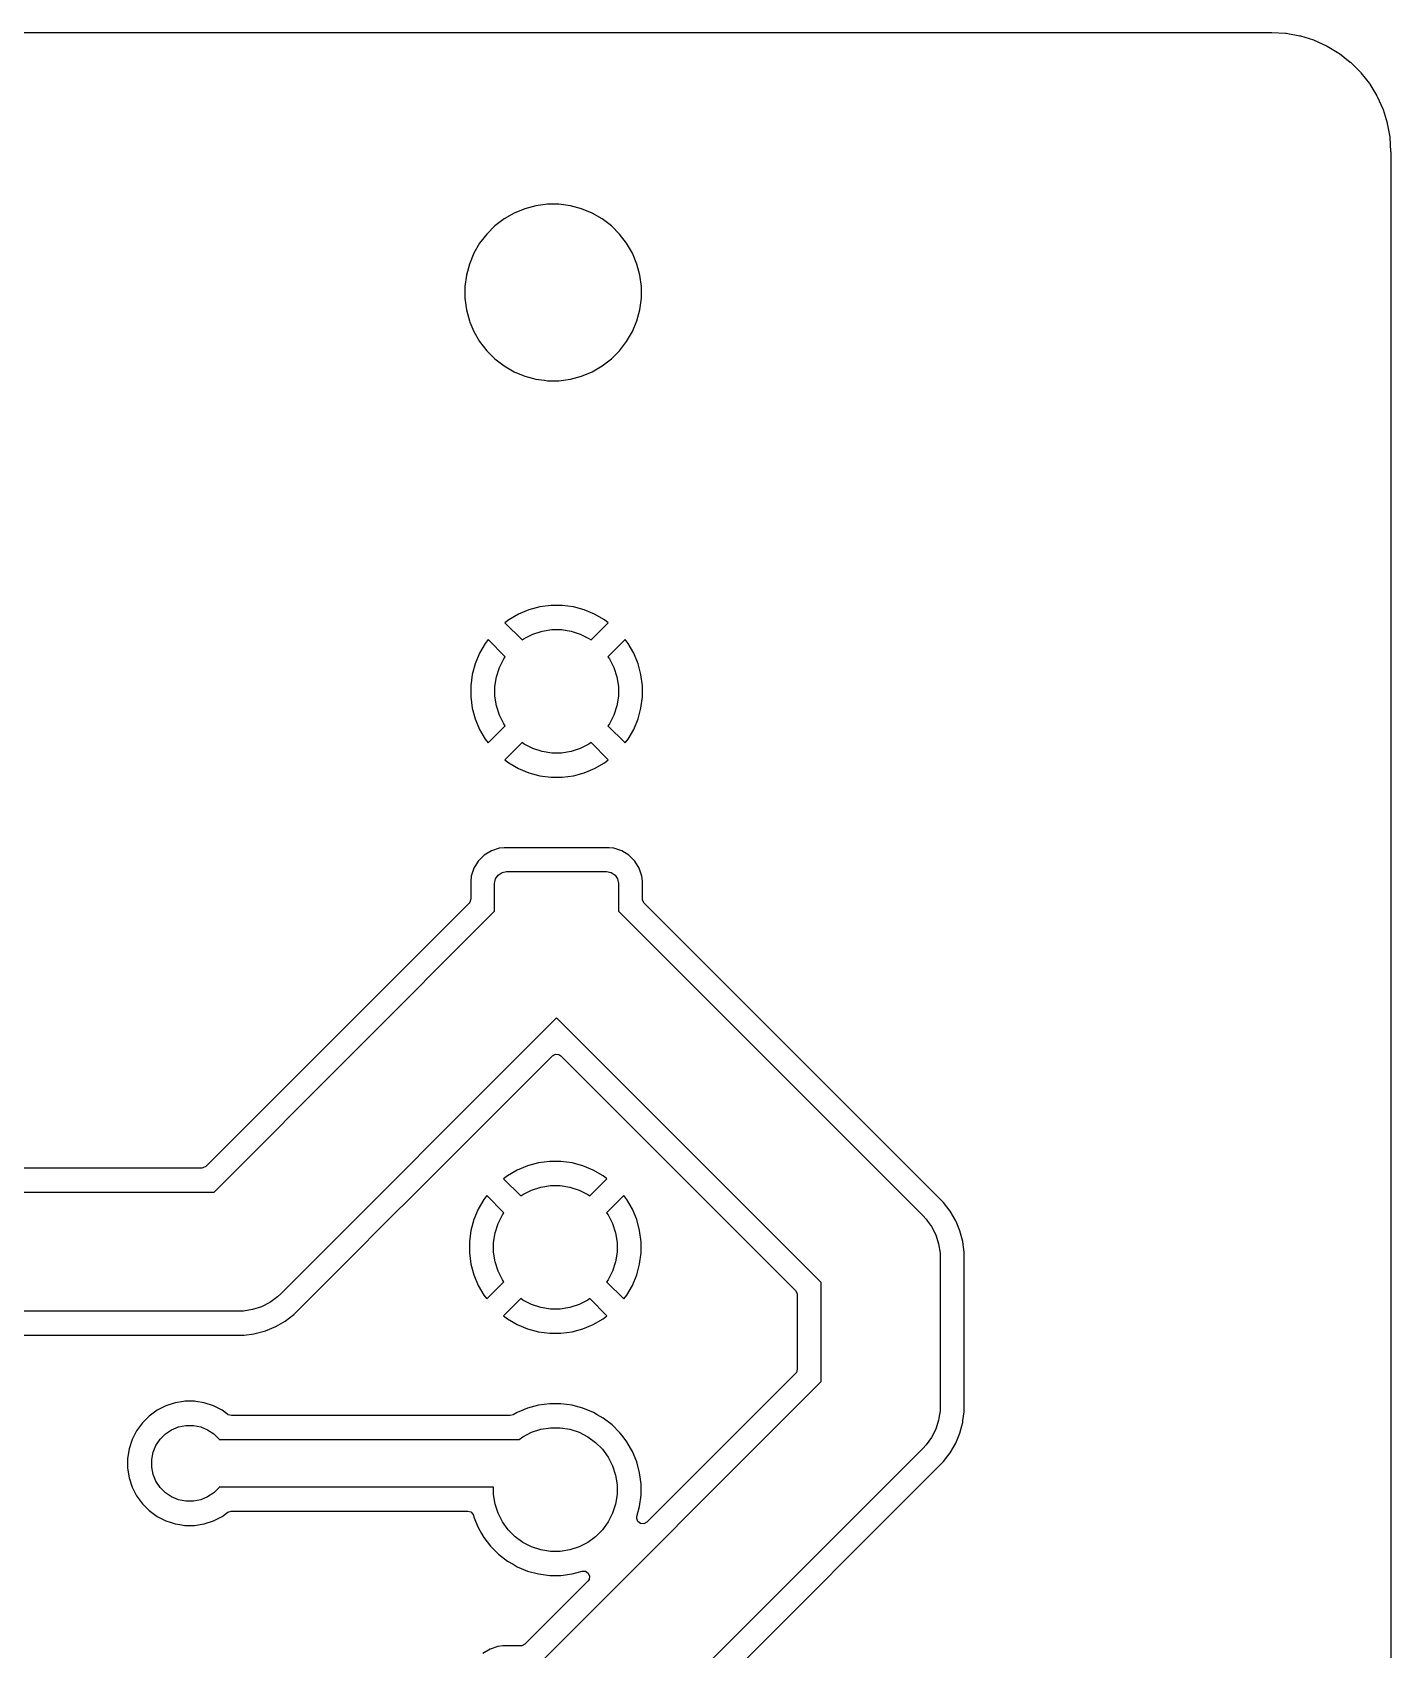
# Model space of a CAD drawing. Header units: millimetres. Extents: x 63.3 to 120.2, y -110.5 to -22.5.
# Drawn here: x 91.75 to 120.25, y -56.43 to -22.51 of the extents above; entities that cross this region are included whole.
import ezdxf

# ---------------------------------------------------------------- set-up
doc = ezdxf.new("R2010")
doc.units = ezdxf.units.MM
doc.layers.add('BLACK', color=7, linetype='CONTINUOUS')

msp = doc.modelspace()

# ---------------------------------------------------------------- linework, layer by layer
at = {"layer": 'BLACK', "linetype": 'CONTINUOUS'}
for p, q in [((65.815892, -22.5105), (117.684108, -22.5105)), ((117.684108, -22.5105), (117.746249, -22.5105)), ((117.746249, -22.5105), (117.753736, -22.510726)), ((117.753736, -22.510726), (118.043796, -22.528271)), ((118.043796, -22.528271), (118.058659, -22.530076)), ((118.058659, -22.530076), (118.340797, -22.58178)), ((118.340797, -22.58178), (118.355334, -22.585363)), ((118.355334, -22.585363), (118.629182, -22.670698)), ((118.629182, -22.670698), (118.643163, -22.676)), ((118.643163, -22.676), (118.904734, -22.793724)), ((118.904734, -22.793724), (118.917987, -22.80068)), ((118.917987, -22.80068), (119.163458, -22.949071)), ((119.163458, -22.949071), (119.175776, -22.957573)), ((119.175776, -22.957573), (119.401573, -23.134474)), ((119.401573, -23.134474), (119.412781, -23.144404)), ((119.412781, -23.144404), (119.615595, -23.347218)), ((119.615595, -23.347218), (119.625525, -23.358426)), ((119.625525, -23.358426), (119.802422, -23.584217)), ((119.802422, -23.584217), (119.810928, -23.596541)), ((119.810928, -23.596541), (119.959319, -23.842012)), ((119.959319, -23.842012), (119.966277, -23.855269)), ((119.966277, -23.855269), (120.083994, -24.116823)), ((120.083994, -24.116823), (120.089304, -24.130825)), ((120.089304, -24.130825), (120.174635, -24.404664)), ((120.174635, -24.404664), (120.178219, -24.419202)), ((120.178219, -24.419202), (120.229923, -24.70134)), ((120.229923, -24.70134), (120.231728, -24.716205)), ((120.231728, -24.716205), (120.249274, -25.006263)), ((120.249274, -25.006263), (120.2495, -25.01375)), ((120.2495, -25.01375), (120.2495, -108.006249)), ((102.556211, -26.1145), (102.315714, -26.146161)), ((102.556212, -26.1145), (102.556211, -26.1145)), ((102.798788, -26.1145), (102.556212, -26.1145)), ((102.798789, -26.1145), (102.798788, -26.1145)), ((103.039285, -26.146161), (102.798789, -26.1145)), ((101.647206, -26.423067), (101.454763, -26.570733)), ((101.857285, -26.301777), (101.647206, -26.423067)), ((101.857294, -26.301773), (101.857285, -26.301777)), ((102.081395, -26.208947), (101.857294, -26.301773)), ((102.315714, -26.146161), (102.081395, -26.208947)), ((103.273604, -26.208947), (103.039285, -26.146161)), ((103.497705, -26.301773), (103.273604, -26.208947)), ((103.497712, -26.301776), (103.497705, -26.301773)), ((103.707789, -26.423064), (103.497712, -26.301776)), ((103.707792, -26.423066), (103.707789, -26.423064)), ((103.707793, -26.423067), (103.707792, -26.423066)), ((103.900236, -26.570733), (103.707793, -26.423067)), ((101.283233, -26.742263), (101.135567, -26.934706)), ((101.283239, -26.742256), (101.283233, -26.742263)), ((101.454756, -26.570739), (101.283239, -26.742256)), ((101.454763, -26.570733), (101.454756, -26.570739)), ((103.900243, -26.570739), (103.900236, -26.570733)), ((104.07176, -26.742256), (103.900243, -26.570739)), ((104.071765, -26.742262), (104.07176, -26.742256)), ((104.219436, -26.934711), (104.071765, -26.742262)), ((101.135567, -26.934706), (101.014277, -27.144785)), ((104.340724, -27.144788), (104.219436, -26.934711)), ((100.921447, -27.368895), (100.858661, -27.603214)), ((101.014273, -27.144794), (100.921447, -27.368895)), ((101.014277, -27.144785), (101.014273, -27.144794)), ((104.433554, -27.3689), (104.340724, -27.144788)), ((104.496338, -27.603211), (104.433554, -27.3689)), ((100.858661, -27.603214), (100.827, -27.843711)), ((104.528, -27.843712), (104.496338, -27.603211)), ((100.827, -27.843711), (100.827, -28.086288)), ((100.827, -28.086288), (100.858661, -28.326785)), ((104.496338, -28.326789), (104.528, -28.086288)), ((104.528, -28.086288), (104.528, -27.843712)), ((100.858661, -28.326785), (100.921447, -28.561104)), ((104.433554, -28.5611), (104.496338, -28.326789)), ((100.921447, -28.561104), (100.931433, -28.585212)), ((100.931433, -28.585212), (101.014276, -28.785212)), ((101.014276, -28.785212), (101.135564, -28.995289)), ((104.219436, -28.995289), (104.340724, -28.785212)), ((104.340724, -28.785212), (104.433554, -28.5611)), ((101.135564, -28.995289), (101.135566, -28.995292)), ((101.135566, -28.995292), (101.135567, -28.995293)), ((101.135567, -28.995293), (101.283233, -29.187736)), ((104.071765, -29.187738), (104.219436, -28.995289)), ((101.283233, -29.187736), (101.283239, -29.187743)), ((101.283239, -29.187743), (101.454756, -29.35926)), ((101.454756, -29.35926), (101.454762, -29.359265)), ((101.454762, -29.359265), (101.647211, -29.506936)), ((101.647211, -29.506936), (101.857288, -29.628224)), ((103.497712, -29.628224), (103.707789, -29.506936)), ((103.707789, -29.506936), (103.900238, -29.359265)), ((103.900238, -29.359265), (104.071765, -29.187738)), ((101.857288, -29.628224), (102.0814, -29.721054)), ((102.0814, -29.721054), (102.315711, -29.783838)), ((102.315711, -29.783838), (102.496086, -29.807584)), ((102.496086, -29.807584), (102.556211, -29.8155)), ((102.556211, -29.8155), (102.556212, -29.8155)), ((102.556212, -29.8155), (102.798789, -29.8155)), ((102.798789, -29.8155), (102.846888, -29.809167)), ((102.846888, -29.809167), (103.039289, -29.783838)), ((103.039289, -29.783838), (103.2736, -29.721054)), ((103.2736, -29.721054), (103.497712, -29.628224)), ((102.398085, -34.560799), (102.170162, -34.62187)), ((102.632014, -34.53), (102.398085, -34.560799)), ((102.867985, -34.53), (102.632014, -34.53)), ((103.101914, -34.560799), (102.867985, -34.53)), ((103.329838, -34.62187), (103.101914, -34.560799)), ((101.747818, -34.83015), (101.666275, -34.89272)), ((101.666275, -34.89272), (101.666275, -34.892721)), ((101.666275, -34.892721), (102.026947, -35.253393)), ((101.747828, -34.830144), (101.747818, -34.83015)), ((101.952171, -34.712165), (101.747828, -34.830144)), ((101.95218, -34.71216), (101.952171, -34.712165)), ((102.170162, -34.62187), (101.95218, -34.71216)), ((103.547819, -34.71216), (103.329836, -34.62187)), ((103.329836, -34.62187), (103.329838, -34.62187)), ((103.473051, -35.253393), (103.833723, -34.892721)), ((103.547828, -34.712165), (103.547819, -34.71216)), ((103.752171, -34.830144), (103.547828, -34.712165)), ((103.752172, -34.830145), (103.752171, -34.830144)), ((103.833723, -34.892721), (103.752172, -34.830145)), ((101.31272, -35.246275), (101.25015, -35.327818)), ((101.312721, -35.246275), (101.31272, -35.246275)), ((101.673393, -35.606947), (101.312721, -35.246275)), ((102.026947, -35.253393), (102.070752, -35.221568)), ((102.070752, -35.221568), (102.252512, -35.128957)), ((102.252512, -35.128957), (102.446521, -35.065919)), ((102.446521, -35.065919), (102.648003, -35.034007)), ((102.648003, -35.034007), (102.851997, -35.034007)), ((102.851997, -35.034007), (103.053479, -35.065919)), ((103.053479, -35.065919), (103.247488, -35.128957)), ((103.247488, -35.128957), (103.429248, -35.221568)), ((103.429248, -35.221568), (103.473051, -35.253393)), ((104.187277, -35.246275), (103.826605, -35.606946)), ((104.249854, -35.327827), (104.187277, -35.246275)), ((101.13216, -35.53218), (101.04187, -35.750162)), ((101.132165, -35.532171), (101.13216, -35.53218)), ((101.250144, -35.327828), (101.132165, -35.532171)), ((101.25015, -35.327818), (101.250144, -35.327828)), ((101.641568, -35.650752), (101.673393, -35.606947)), ((103.826605, -35.606946), (103.858432, -35.650752)), ((104.249855, -35.327828), (104.249854, -35.327827)), ((104.367834, -35.532171), (104.249855, -35.327828)), ((104.367839, -35.53218), (104.367834, -35.532171)), ((104.458129, -35.750162), (104.367839, -35.53218)), ((101.04187, -35.750162), (100.980799, -35.978085)), ((101.485919, -36.026521), (101.548957, -35.832512)), ((101.548957, -35.832512), (101.641568, -35.650752)), ((103.858432, -35.650752), (103.951043, -35.832512)), ((103.951043, -35.832512), (104.014081, -36.026521)), ((104.5192, -35.978085), (104.458129, -35.750162)), ((100.980799, -35.978085), (100.95, -36.212014)), ((100.95, -36.212014), (100.95, -36.447985)), ((101.454007, -36.228003), (101.485919, -36.026521)), ((101.454007, -36.431997), (101.454007, -36.228003)), ((104.014081, -36.026521), (104.045993, -36.228003)), ((104.045993, -36.228003), (104.045993, -36.431997)), ((104.549999, -36.212014), (104.5192, -35.978085)), ((104.55, -36.212028), (104.549999, -36.212014)), ((104.55, -36.447971), (104.55, -36.212028)), ((100.95, -36.447985), (100.980799, -36.681914)), ((101.485919, -36.633479), (101.454007, -36.431997)), ((104.045993, -36.431997), (104.014081, -36.633479)), ((104.5192, -36.681914), (104.549999, -36.447985)), ((104.549999, -36.447985), (104.55, -36.447971)), ((100.980799, -36.681914), (101.04187, -36.909837)), ((101.04187, -36.909837), (101.13216, -37.127819)), ((101.548957, -36.827488), (101.485919, -36.633479)), ((101.641568, -37.009248), (101.548957, -36.827488)), ((103.951043, -36.827488), (103.858432, -37.009248)), ((104.014081, -36.633479), (103.951043, -36.827488)), ((104.367839, -37.127819), (104.458129, -36.909837)), ((104.458129, -36.909837), (104.5192, -36.681914)), ((101.13216, -37.127819), (101.132165, -37.127828)), ((101.132165, -37.127828), (101.250144, -37.332171)), ((101.312721, -37.413723), (101.673392, -37.053051)), ((101.673392, -37.053051), (101.641568, -37.009248)), ((103.858432, -37.009248), (103.826605, -37.053052)), ((103.826605, -37.053052), (104.187276, -37.413723)), ((104.24985, -37.332181), (104.367834, -37.127828)), ((104.367834, -37.127828), (104.367839, -37.127819)), ((101.250144, -37.332171), (101.250145, -37.332172)), ((101.250145, -37.332172), (101.312721, -37.413723)), ((102.026946, -37.406605), (101.666275, -37.767277)), ((102.070752, -37.438432), (102.026946, -37.406605)), ((102.252512, -37.531043), (102.070752, -37.438432)), ((102.446521, -37.594081), (102.252512, -37.531043)), ((102.648003, -37.625993), (102.446521, -37.594081)), ((102.851997, -37.625993), (102.648003, -37.625993)), ((103.053479, -37.594081), (102.851997, -37.625993)), ((103.247488, -37.531043), (103.053479, -37.594081)), ((103.429248, -37.438432), (103.247488, -37.531043)), ((103.473052, -37.406606), (103.429248, -37.438432)), ((103.833723, -37.767276), (103.473052, -37.406606)), ((104.187276, -37.413723), (104.187279, -37.413723)), ((104.187279, -37.413723), (104.24985, -37.332181)), ((101.666275, -37.767277), (101.747827, -37.829854)), ((101.747827, -37.829854), (101.747828, -37.829855)), ((101.747828, -37.829855), (101.952171, -37.947834)), ((101.952171, -37.947834), (101.95218, -37.947839)), ((101.95218, -37.947839), (102.170163, -38.038129)), ((103.329837, -38.038129), (103.547819, -37.947839)), ((103.547819, -37.947839), (103.547828, -37.947834)), ((103.547828, -37.947834), (103.752181, -37.82985)), ((103.752181, -37.82985), (103.833723, -37.767279)), ((103.833723, -37.767279), (103.833723, -37.767276)), ((102.170163, -38.038129), (102.170161, -38.038129)), ((102.170161, -38.038129), (102.398085, -38.0992)), ((102.398085, -38.0992), (102.632014, -38.129999)), ((102.632014, -38.129999), (102.632029, -38.13)), ((102.632029, -38.13), (102.867971, -38.13)), ((102.867971, -38.13), (102.867985, -38.129999)), ((102.867985, -38.129999), (103.101914, -38.0992)), ((103.101914, -38.0992), (103.329837, -38.038129)), ((101.380663, -39.675187), (101.231342, -39.767289)), ((101.380668, -39.675185), (101.380663, -39.675187)), ((101.5472, -39.620001), (101.380668, -39.675185)), ((101.547203, -39.62), (101.5472, -39.620001)), ((101.649981, -39.609501), (101.547203, -39.62)), ((101.649998, -39.6095), (101.649981, -39.609501)), ((103.85001, -39.6095), (101.649998, -39.6095)), ((103.952795, -39.62), (103.85001, -39.6095)), ((103.952797, -39.620001), (103.952795, -39.62)), ((104.119334, -39.675186), (103.952797, -39.620001)), ((104.268656, -39.767288), (104.119334, -39.675186)), ((101.107289, -39.891342), (101.015187, -40.040663)), ((101.231342, -39.767289), (101.107289, -39.891342)), ((104.392712, -39.891344), (104.268656, -39.767288)), ((104.484814, -40.040666), (104.392712, -39.891344)), ((100.96, -40.207204), (100.9495, -40.309983)), ((100.9495, -40.309983), (100.9495, -40.683556)), ((100.960001, -40.207204), (100.96, -40.207204)), ((101.015186, -40.040666), (100.960001, -40.207203)), ((100.960001, -40.207203), (100.960001, -40.207204)), ((101.015187, -40.040663), (101.015186, -40.040666)), ((101.45, -40.36), (101.46903, -40.264329)), ((101.45, -40.942233), (101.45, -40.36)), ((101.46903, -40.264329), (101.523223, -40.183223)), ((101.523223, -40.183223), (101.604329, -40.12903)), ((101.604329, -40.12903), (101.7, -40.11)), ((101.7, -40.11), (103.8, -40.11)), ((103.8, -40.11), (103.895671, -40.12903)), ((103.895671, -40.12903), (103.976777, -40.183223)), ((103.976777, -40.183223), (104.03097, -40.264329)), ((104.03097, -40.264329), (104.05, -40.36)), ((104.05, -40.36), (104.05, -40.942233)), ((104.539998, -40.2072), (104.484814, -40.040666)), ((104.539999, -40.207203), (104.539998, -40.2072)), ((104.550498, -40.309981), (104.539999, -40.207203)), ((104.550499, -40.309998), (104.550498, -40.309981)), ((104.550499, -40.683556), (104.550499, -40.309998)), ((100.9495, -40.683556), (100.929815, -40.750595)), ((104.553333, -40.709914), (104.550499, -40.683556)), ((100.913181, -40.771237), (95.391238, -46.293181)), ((95.562234, -46.83), (101.45, -40.942233)), ((100.929815, -40.750595), (100.913181, -40.771237)), ((104.05, -40.942233), (110.433883, -47.326116)), ((104.586818, -40.771237), (104.553333, -40.709914)), ((110.706661, -46.891081), (104.586818, -40.771237)), ((102.75, -43.177766), (96.963883, -48.963883)), ((108.3, -48.727766), (102.75, -43.177766)), ((100.122588, -46.512993), (102.662319, -43.973261)), ((102.662319, -43.973261), (102.723642, -43.939776)), ((102.723642, -43.939776), (102.793334, -43.94476)), ((102.793334, -43.94476), (102.837681, -43.973261)), ((102.837681, -43.973261), (107.763181, -48.898761)), ((95.303557, -46.3295), (85.659016, -46.3295)), ((95.329915, -46.326666), (95.303557, -46.3295)), ((95.391238, -46.293181), (95.329915, -46.326666)), ((101.924671, -46.372165), (101.720328, -46.490144)), ((101.92468, -46.37216), (101.924671, -46.372165)), ((102.142662, -46.28187), (101.92468, -46.37216)), ((102.370585, -46.220799), (102.142662, -46.28187)), ((102.604514, -46.19), (102.370585, -46.220799)), ((102.840485, -46.19), (102.604514, -46.19)), ((103.074414, -46.220799), (102.840485, -46.19)), ((103.302338, -46.28187), (103.074414, -46.220799)), ((103.520319, -46.37216), (103.302336, -46.28187)), ((103.302336, -46.28187), (103.302338, -46.28187)), ((103.520328, -46.372165), (103.520319, -46.37216)), ((103.724671, -46.490144), (103.520328, -46.372165)), ((98.855299, -47.780282), (100.122588, -46.512993)), ((101.720318, -46.49015), (101.638775, -46.55272)), ((101.638775, -46.55272), (101.638775, -46.552721)), ((101.638775, -46.552721), (101.999447, -46.913393)), ((101.720328, -46.490144), (101.720318, -46.49015)), ((102.043252, -46.881568), (102.225012, -46.788957)), ((102.225012, -46.788957), (102.419021, -46.725919)), ((102.419021, -46.725919), (102.620503, -46.694007)), ((102.620503, -46.694007), (102.824497, -46.694007)), ((102.824497, -46.694007), (103.025979, -46.725919)), ((103.025979, -46.725919), (103.219988, -46.788957)), ((103.219988, -46.788957), (103.401748, -46.881568)), ((103.445551, -46.913393), (103.806223, -46.552721)), ((103.724672, -46.490145), (103.724671, -46.490144)), ((103.806223, -46.552721), (103.724672, -46.490145)), ((84.267767, -46.83), (95.562234, -46.83)), ((101.222644, -46.987828), (101.104665, -47.192171)), ((101.22265, -46.987818), (101.222644, -46.987828)), ((101.28522, -46.906275), (101.22265, -46.987818)), ((101.285221, -46.906275), (101.28522, -46.906275)), ((101.645893, -47.266947), (101.285221, -46.906275)), ((101.999447, -46.913393), (102.043252, -46.881568)), ((103.401748, -46.881568), (103.445551, -46.913393)), ((104.159777, -46.906275), (103.799105, -47.266946)), ((104.222354, -46.987827), (104.159777, -46.906275)), ((104.222355, -46.987828), (104.222354, -46.987827)), ((104.340334, -47.192171), (104.222355, -46.987828)), ((110.795563, -46.979983), (110.706661, -46.891081)), ((110.868918, -47.053338), (110.795563, -46.979983)), ((111.008607, -47.235382), (110.868918, -47.053338)), ((101.01437, -47.410162), (100.953299, -47.638085)), ((101.10466, -47.19218), (101.01437, -47.410162)), ((101.104665, -47.192171), (101.10466, -47.19218)), ((101.521457, -47.492512), (101.614068, -47.310752)), ((101.614068, -47.310752), (101.645893, -47.266947)), ((103.799105, -47.266946), (103.830932, -47.310752)), ((103.830932, -47.310752), (103.923543, -47.492512)), ((104.340339, -47.19218), (104.340334, -47.192171)), ((104.430629, -47.410162), (104.340339, -47.19218)), ((104.4917, -47.638085), (104.430629, -47.410162)), ((110.433883, -47.326116), (110.500508, -47.39819)), ((110.500508, -47.39819), (110.531783, -47.441237)), ((110.531783, -47.441237), (110.6158, -47.556877)), ((111.008608, -47.235385), (111.008607, -47.235382)), ((111.008611, -47.235388), (111.008608, -47.235385)), ((111.123344, -47.434112), (111.008611, -47.235388)), ((111.123346, -47.434117), (111.123344, -47.434112)), ((111.123349, -47.434123), (111.123346, -47.434117)), ((111.144469, -47.485112), (111.123349, -47.434123)), ((98.763567, -47.872014), (98.855299, -47.780282)), ((100.953299, -47.638085), (100.9225, -47.872014)), ((101.426507, -47.888003), (101.458419, -47.686521)), ((101.458419, -47.686521), (101.521457, -47.492512)), ((103.923543, -47.492512), (103.986581, -47.686521)), ((103.986581, -47.686521), (104.018493, -47.888003)), ((104.522499, -47.872014), (104.4917, -47.638085)), ((110.6158, -47.556877), (110.704849, -47.731646)), ((110.704849, -47.731646), (110.765462, -47.918193)), ((111.211158, -47.646113), (111.144469, -47.485112)), ((111.270548, -47.867762), (111.211158, -47.646113)), ((97.343938, -49.291644), (98.763567, -47.872014)), ((100.9225, -47.872014), (100.9225, -48.107985)), ((100.9225, -48.107985), (100.953299, -48.341914)), ((101.426507, -48.091997), (101.426507, -47.888003)), ((101.458419, -48.293479), (101.426507, -48.091997)), ((104.018493, -48.091997), (103.986581, -48.293479)), ((104.018493, -47.888003), (104.018493, -48.091997)), ((104.4917, -48.341914), (104.522499, -48.107985)), ((104.5225, -47.872028), (104.522499, -47.872014)), ((104.522499, -48.107985), (104.5225, -48.107971)), ((104.5225, -48.107971), (104.5225, -47.872028)), ((110.765462, -47.918193), (110.796147, -48.111926)), ((110.796147, -48.111926), (110.8, -48.21)), ((111.3005, -48.095266), (111.270548, -47.867762)), ((111.3005, -51.437234), (111.3005, -48.095266)), ((100.953299, -48.341914), (101.01437, -48.569837)), ((101.521457, -48.487488), (101.458419, -48.293479)), ((101.614068, -48.669248), (101.521457, -48.487488)), ((103.923543, -48.487488), (103.830932, -48.669248)), ((103.986581, -48.293479), (103.923543, -48.487488)), ((104.430629, -48.569837), (104.4917, -48.341914)), ((110.8, -48.21), (110.8, -51.3225)), ((101.01437, -48.569837), (101.10466, -48.787819)), ((101.10466, -48.787819), (101.104665, -48.787828)), ((101.104665, -48.787828), (101.222644, -48.992171)), ((101.285221, -49.073723), (101.645892, -48.713051)), ((101.645892, -48.713051), (101.614068, -48.669248)), ((103.830932, -48.669248), (103.799106, -48.713052)), ((103.799106, -48.713052), (104.159776, -49.073723)), ((104.22235, -48.992181), (104.340334, -48.787828)), ((104.340334, -48.787828), (104.340339, -48.787819)), ((104.340339, -48.787819), (104.430629, -48.569837)), ((108.3, -50.804733), (108.3, -48.727766)), ((96.733123, -49.1458), (96.558354, -49.234849)), ((96.75487, -49.13), (96.733123, -49.1458)), ((96.89181, -49.030508), (96.75487, -49.13)), ((96.963883, -48.963883), (96.89181, -49.030508)), ((101.222644, -48.992171), (101.222645, -48.992172)), ((101.222645, -48.992172), (101.285221, -49.073723)), ((101.999446, -49.066605), (101.638775, -49.427277)), ((102.043252, -49.098432), (101.999446, -49.066605)), ((102.225012, -49.191043), (102.043252, -49.098432)), ((103.401748, -49.098432), (103.219988, -49.191043)), ((103.445552, -49.066606), (103.401748, -49.098432)), ((103.806223, -49.427276), (103.445552, -49.066606)), ((104.159776, -49.073723), (104.159779, -49.073723)), ((104.159779, -49.073723), (104.22235, -48.992181)), ((107.763181, -48.898761), (107.796666, -48.960084)), ((107.796666, -48.960084), (107.7995, -48.986442)), ((107.7995, -48.986442), (107.7995, -50.546056)), ((96.08, -49.33), (82.442021, -49.33)), ((96.178074, -49.326147), (96.08, -49.33)), ((96.371807, -49.295462), (96.178074, -49.326147)), ((96.558354, -49.234849), (96.371807, -49.295462)), ((97.054612, -49.538611), (97.145636, -49.468765)), ((97.145636, -49.468765), (97.236661, -49.39892)), ((97.236661, -49.39892), (97.236668, -49.398913)), ((97.236668, -49.398913), (97.343938, -49.291644)), ((101.638775, -49.427277), (101.720327, -49.489854)), ((101.720327, -49.489854), (101.720328, -49.489855)), ((101.720328, -49.489855), (101.924671, -49.607834)), ((102.419021, -49.254081), (102.225012, -49.191043)), ((102.620503, -49.285993), (102.419021, -49.254081)), ((102.824497, -49.285993), (102.620503, -49.285993)), ((103.025979, -49.254081), (102.824497, -49.285993)), ((103.219988, -49.191043), (103.025979, -49.254081)), ((103.520328, -49.607834), (103.724681, -49.48985)), ((103.724681, -49.48985), (103.806223, -49.427279)), ((103.806223, -49.427279), (103.806223, -49.427276)), ((82.592007, -49.8305), (96.194727, -49.8305)), ((96.194727, -49.8305), (96.194734, -49.8305)), ((96.194734, -49.8305), (96.395771, -49.804032)), ((96.395771, -49.804032), (96.395772, -49.804032)), ((96.395772, -49.804032), (96.422229, -49.80055)), ((96.422229, -49.80055), (96.422234, -49.800548)), ((96.422234, -49.800548), (96.422239, -49.800548)), ((96.422239, -49.800548), (96.643887, -49.741158)), ((96.643887, -49.741158), (96.855888, -49.653344)), ((96.855888, -49.653344), (97.054612, -49.538611)), ((101.924671, -49.607834), (101.92468, -49.607839)), ((101.92468, -49.607839), (102.142663, -49.698129)), ((102.142663, -49.698129), (102.142661, -49.698129)), ((102.142661, -49.698129), (102.370585, -49.7592)), ((102.370585, -49.7592), (102.604514, -49.789999)), ((102.604514, -49.789999), (102.604529, -49.79)), ((102.604529, -49.79), (102.840471, -49.79)), ((102.840471, -49.79), (102.840485, -49.789999)), ((102.840485, -49.789999), (103.074414, -49.7592)), ((103.074414, -49.7592), (103.302337, -49.698129)), ((103.302337, -49.698129), (103.520319, -49.607839)), ((103.520319, -49.607839), (103.520328, -49.607834)), ((102.254734, -56.85), (108.3, -50.804733)), ((107.763181, -50.633737), (104.642738, -53.75418)), ((107.779815, -50.613095), (107.763181, -50.633737)), ((107.7995, -50.546056), (107.779815, -50.613095)), ((94.202786, -51.528028), (94.058028, -51.672786)), ((94.368386, -51.407715), (94.202786, -51.528028)), ((94.550776, -51.314781), (94.368386, -51.407715)), ((94.745465, -51.251522), (94.550776, -51.314781)), ((94.923329, -51.223351), (94.745465, -51.251522)), ((94.947648, -51.2195), (94.923329, -51.223351)), ((95.152352, -51.2195), (94.947648, -51.2195)), ((95.179995, -51.223878), (95.152352, -51.2195)), ((95.354534, -51.251522), (95.179995, -51.223878)), ((95.549223, -51.314781), (95.354534, -51.251522)), ((95.674653, -51.378691), (95.549223, -51.314781)), ((95.73161, -51.407713), (95.674653, -51.378691)), ((95.731612, -51.407714), (95.73161, -51.407713)), ((95.731613, -51.407715), (95.731612, -51.407714)), ((95.852877, -51.495818), (95.731613, -51.407715)), ((95.858723, -51.499815), (95.852877, -51.495818)), ((95.925762, -51.5195), (95.858723, -51.499815)), ((101.77382, -51.5195), (95.925762, -51.5195)), ((101.83582, -51.502887), (101.77382, -51.5195)), ((101.924443, -51.451719), (101.83582, -51.502887)), ((101.924454, -51.451714), (101.924443, -51.451719)), ((102.142506, -51.361394), (101.924454, -51.451714)), ((102.370489, -51.300306), (102.142506, -51.361394)), ((102.604479, -51.269501), (102.370489, -51.300306)), ((102.604483, -51.2695), (102.604479, -51.269501)), ((102.604489, -51.2695), (102.604483, -51.2695)), ((102.840511, -51.2695), (102.604489, -51.2695)), ((102.840517, -51.2695), (102.840511, -51.2695)), ((102.84052, -51.269501), (102.840517, -51.2695)), ((103.07451, -51.300306), (102.84052, -51.269501)), ((103.074513, -51.300306), (103.07451, -51.300306)), ((103.074514, -51.300307), (103.074513, -51.300306)), ((103.146143, -51.3195), (103.074514, -51.300307)), ((103.302493, -51.361394), (103.146143, -51.3195)), ((103.520545, -51.451714), (103.302493, -51.361394)), ((103.520556, -51.451719), (103.520545, -51.451714)), ((103.603859, -51.499815), (103.520556, -51.451719)), ((103.72495, -51.569727), (103.603859, -51.499815)), ((110.796147, -51.420574), (110.772522, -51.56973)), ((110.8, -51.3225), (110.796147, -51.420574)), ((111.276504, -51.6195), (111.3005, -51.437234)), ((93.937715, -51.838386), (93.844781, -52.020776)), ((94.058028, -51.672786), (93.937715, -51.838386)), ((94.542485, -51.901592), (94.672883, -51.814463)), ((94.672883, -51.814463), (94.817772, -51.754448)), ((94.817772, -51.754448), (94.971586, -51.723852)), ((94.971586, -51.723852), (95.128414, -51.723852)), ((95.128414, -51.723852), (95.282228, -51.754448)), ((95.282228, -51.754448), (95.427117, -51.814463)), ((95.427117, -51.814463), (95.557515, -51.901592)), ((102.043252, -51.961568), (102.225012, -51.868957)), ((102.225012, -51.868957), (102.419021, -51.805919)), ((102.419021, -51.805919), (102.620503, -51.774007)), ((102.620503, -51.774007), (102.824497, -51.774007)), ((102.824497, -51.774007), (103.025979, -51.805919)), ((103.025979, -51.805919), (103.219988, -51.868957)), ((103.219988, -51.868957), (103.401748, -51.961568)), ((103.724953, -51.569729), (103.72495, -51.569727)), ((103.724954, -51.56973), (103.724953, -51.569729)), ((103.912197, -51.713406), (103.724954, -51.56973)), ((103.912204, -51.713412), (103.912197, -51.713406)), ((104.079087, -51.880295), (103.912204, -51.713412)), ((104.079093, -51.880302), (104.079087, -51.880295)), ((104.123662, -51.938386), (104.079093, -51.880302)), ((110.704849, -51.800854), (110.6158, -51.975623)), ((110.765462, -51.614307), (110.704849, -51.800854)), ((110.772522, -51.56973), (110.765462, -51.614307)), ((111.123344, -52.098388), (111.211158, -51.886387)), ((111.211158, -51.886387), (111.252159, -51.733368)), ((111.252159, -51.733368), (111.270548, -51.664739)), ((111.270548, -51.664739), (111.276504, -51.6195)), ((93.781522, -52.215465), (93.7495, -52.417648)), ((93.844781, -52.020776), (93.781522, -52.215465)), ((94.284448, -52.287772), (94.344463, -52.142883)), ((94.344463, -52.142883), (94.431592, -52.012485)), ((94.431592, -52.012485), (94.542485, -51.901592)), ((95.557515, -51.901592), (95.668408, -52.012485)), ((95.668408, -52.012485), (95.673429, -52.02)), ((95.673429, -52.02), (101.962827, -52.02)), ((101.962827, -52.02), (102.043252, -51.961568)), ((103.401748, -51.961568), (103.566782, -52.081472)), ((103.566782, -52.081472), (103.711028, -52.225718)), ((103.711028, -52.225718), (103.830932, -52.390752)), ((110.433883, -52.206384), (104.0225, -58.617766)), ((104.222773, -52.06755), (104.123662, -51.938386)), ((104.298618, -52.198918), (104.222773, -52.06755)), ((104.34078, -52.271943), (104.298618, -52.198918)), ((110.500508, -52.13431), (110.433883, -52.206384)), ((110.6158, -51.975623), (110.500508, -52.13431)), ((111.008611, -52.297112), (111.123344, -52.098388)), ((93.7495, -52.417648), (93.7495, -52.622351)), ((94.253852, -52.441586), (94.284448, -52.287772)), ((94.253852, -52.598414), (94.253852, -52.441586)), ((103.830932, -52.390752), (103.923543, -52.572512)), ((104.340782, -52.271948), (104.34078, -52.271943)), ((104.340784, -52.271951), (104.340782, -52.271948)), ((104.431106, -52.490007), (104.340784, -52.271951)), ((104.492193, -52.717986), (104.431106, -52.490007)), ((104.559313, -58.788766), (110.86892, -52.479161)), ((110.86892, -52.479161), (110.958858, -52.361951)), ((110.958858, -52.361951), (111.008611, -52.297112)), ((93.7495, -52.622351), (93.781522, -52.824534)), ((93.781522, -52.824534), (93.844781, -53.019223)), ((94.284448, -52.752228), (94.253852, -52.598414)), ((94.344463, -52.897117), (94.284448, -52.752228)), ((94.431592, -53.027515), (94.344463, -52.897117)), ((103.923543, -52.572512), (103.986581, -52.766521)), ((103.986581, -52.766521), (104.018493, -52.968003)), ((104.523, -52.951989), (104.492193, -52.717986)), ((93.844781, -53.019223), (93.908691, -53.144653)), ((93.908691, -53.144653), (93.93078, -53.188004)), ((93.93078, -53.188004), (93.937715, -53.201613)), ((93.937715, -53.201613), (94.058028, -53.367213)), ((94.542485, -53.138408), (94.431592, -53.027515)), ((94.672883, -53.225537), (94.542485, -53.138408)), ((94.817772, -53.285552), (94.672883, -53.225537)), ((95.427117, -53.225537), (95.282228, -53.285552)), ((95.557515, -53.138408), (95.427117, -53.225537)), ((95.668408, -53.027515), (95.557515, -53.138408)), ((95.673429, -53.02), (95.668408, -53.027515)), ((101.426507, -53.02), (95.673429, -53.02)), ((101.426507, -53.171997), (101.426507, -53.02)), ((101.458419, -53.373479), (101.426507, -53.171997)), ((104.018493, -53.171997), (103.986581, -53.373479)), ((104.018493, -52.968003), (104.018493, -53.171997)), ((104.492193, -53.422014), (104.523, -53.188011)), ((104.523, -53.188011), (104.523, -52.951989)), ((94.058028, -53.367213), (94.202786, -53.511971)), ((94.202786, -53.511971), (94.34042, -53.611966)), ((94.971586, -53.316148), (94.817772, -53.285552)), ((95.128414, -53.316148), (94.971586, -53.316148)), ((95.282228, -53.285552), (95.128414, -53.316148)), ((95.73161, -53.632287), (95.852877, -53.544181)), ((95.852877, -53.544181), (95.918683, -53.520702)), ((95.918683, -53.520702), (95.925762, -53.5205)), ((95.925762, -53.5205), (100.884048, -53.5205)), ((100.884048, -53.5205), (100.951087, -53.540185)), ((100.951087, -53.540185), (100.996842, -53.592989)), ((101.521457, -53.567488), (101.458419, -53.373479)), ((101.614068, -53.749248), (101.521457, -53.567488)), ((103.923543, -53.567488), (103.830932, -53.749248)), ((103.986581, -53.373479), (103.923543, -53.567488)), ((104.435281, -53.634409), (104.492193, -53.422014)), ((94.34042, -53.611966), (94.36839, -53.632287)), ((94.36839, -53.632287), (94.452896, -53.675345)), ((94.452896, -53.675345), (94.550776, -53.725218)), ((94.550776, -53.725218), (94.550778, -53.725218)), ((94.550778, -53.725218), (94.550781, -53.72522)), ((94.550781, -53.72522), (94.639911, -53.75418)), ((94.639911, -53.75418), (94.745465, -53.788477)), ((94.745465, -53.788477), (94.846557, -53.804488)), ((94.846557, -53.804488), (94.947648, -53.8205)), ((94.947648, -53.8205), (94.947649, -53.8205)), ((94.947649, -53.8205), (95.152351, -53.8205)), ((95.152351, -53.8205), (95.152352, -53.8205)), ((95.152352, -53.8205), (95.354534, -53.788477)), ((95.354534, -53.788477), (95.549219, -53.72522)), ((95.549219, -53.72522), (95.73161, -53.632287)), ((100.996842, -53.592989), (101.003823, -53.612407)), ((101.003823, -53.612407), (101.013893, -53.649991)), ((101.013893, -53.649991), (101.104214, -53.868045)), ((101.104214, -53.868045), (101.104219, -53.868056)), ((101.104219, -53.868056), (101.175177, -53.990957)), ((101.733972, -53.914282), (101.614068, -53.749248)), ((101.878218, -54.058528), (101.733972, -53.914282)), ((103.711028, -53.914282), (103.566782, -54.058528)), ((103.830932, -53.749248), (103.711028, -53.914282)), ((104.431373, -53.675345), (104.435281, -53.634409)), ((104.45579, -53.740809), (104.431373, -53.675345)), ((104.511723, -53.782681), (104.45579, -53.740809)), ((104.581415, -53.787665), (104.511723, -53.782681)), ((104.642738, -53.75418), (104.581415, -53.787665)), ((101.175177, -53.990957), (101.222227, -54.07245)), ((101.222227, -54.07245), (101.222229, -54.072453)), ((101.222229, -54.072453), (101.22223, -54.072454)), ((101.22223, -54.072454), (101.365906, -54.259697)), ((101.365906, -54.259697), (101.365912, -54.259704)), ((101.365912, -54.259704), (101.532795, -54.426587)), ((102.043252, -54.178432), (101.878218, -54.058528)), ((102.225012, -54.271043), (102.043252, -54.178432)), ((103.401748, -54.178432), (103.219988, -54.271043)), ((103.566782, -54.058528), (103.401748, -54.178432)), ((101.532795, -54.426587), (101.532801, -54.426592)), ((101.532801, -54.426592), (101.72005, -54.570273)), ((101.72005, -54.570273), (101.836958, -54.63777)), ((102.419021, -54.334081), (102.225012, -54.271043)), ((102.620503, -54.365993), (102.419021, -54.334081)), ((102.824497, -54.365993), (102.620503, -54.365993)), ((103.025979, -54.334081), (102.824497, -54.365993)), ((103.219988, -54.271043), (103.025979, -54.334081)), ((101.836958, -54.63777), (101.924443, -54.68828)), ((101.924443, -54.68828), (101.924448, -54.688282)), ((101.924448, -54.688282), (101.924451, -54.688284)), ((101.924451, -54.688284), (102.142507, -54.778606)), ((102.142507, -54.778606), (102.370486, -54.839693)), ((102.370486, -54.839693), (102.604489, -54.8705)), ((102.604489, -54.8705), (102.604496, -54.8705)), ((102.604496, -54.8705), (102.840504, -54.8705)), ((102.840504, -54.8705), (102.840511, -54.8705)), ((102.840511, -54.8705), (103.074514, -54.839693)), ((103.074514, -54.839693), (103.286907, -54.782782)), ((103.286907, -54.782782), (103.356754, -54.784445)), ((103.356754, -54.784445), (103.414617, -54.823607)), ((103.414617, -54.823607), (103.442121, -54.887835)), ((103.442121, -54.887835), (103.430535, -54.956738)), ((103.406679, -54.990238), (102.083736, -56.313181)), ((103.430535, -54.956738), (103.406679, -54.990238)), ((101.353163, -56.415187), (101.203842, -56.507289)), ((101.353168, -56.415185), (101.353163, -56.415187)), ((101.5197, -56.360001), (101.353168, -56.415185)), ((101.519703, -56.36), (101.5197, -56.360001)), ((101.62248, -56.349501), (101.519703, -56.36)), ((101.622498, -56.3495), (101.62248, -56.349501)), ((101.996055, -56.3495), (101.622498, -56.3495)), ((102.022413, -56.346666), (101.996055, -56.3495)), ((102.083736, -56.313181), (102.022413, -56.346666))]:
    msp.add_line(p, q, dxfattribs=at)

doc.saveas('drawing.dxf')
